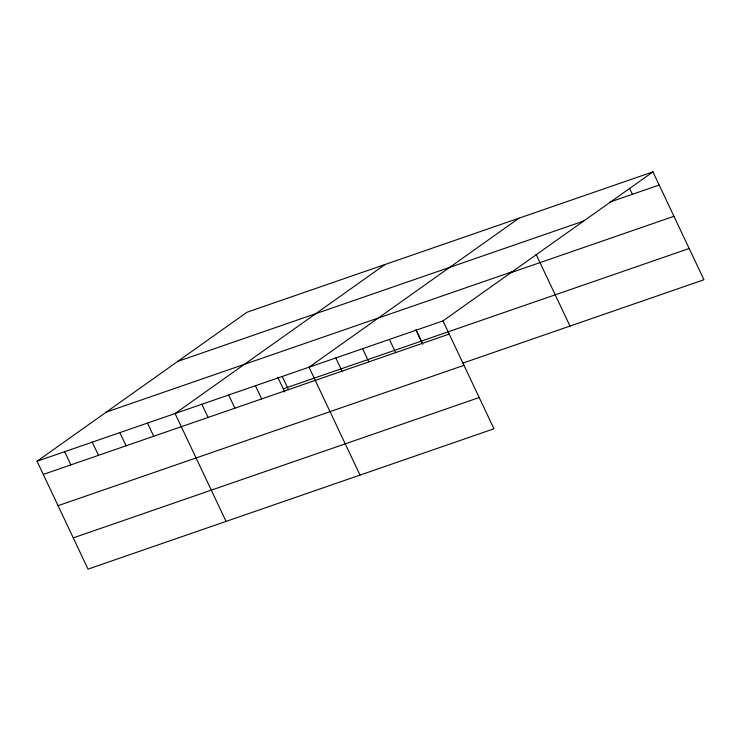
<?xml version="1.0" encoding="UTF-8"?>
<svg xmlns="http://www.w3.org/2000/svg" width="741" height="741" viewBox="0 0 741 741"><rect width="100%" height="100%" fill="white"/><g stroke="black" fill="none" stroke-linecap="round" stroke-linejoin="round"><path stroke-width="1.11" d="M652.96 171.875L442.979 320.899L493.978 428.78L88.04 569.125L37.05 461.245L247.022 312.22L652.96 171.875L703.95 279.755L462.829 363.118M385.042 264.5L175.071 413.534L226.061 521.405M518.996 218.187L309.025 367.212L360.015 475.092M609.889 202.089L659.184 185.046M177.729 361.395L583.667 221.05M106.343 412.07L512.272 271.725M508.919 273.364L673.958 216.298M37.05 461.245L442.979 320.899M283.247 388.849L689.176 248.504M43.274 474.425L449.213 334.08M58.048 505.677L463.986 365.332M73.276 537.873L479.205 397.528M629.517 188.233L632.397 194.309M536.058 254.283L569.996 326.068M416.192 330.162L422.416 343.342M415.858 329.708L422.74 344.25M389.395 339.424L395.629 352.605M362.608 348.687L368.833 361.867M335.812 357.949L342.046 371.13M282.238 376.474L288.462 389.655M277.847 377.419L284.72 391.97M255.441 385.737L261.666 398.917M228.654 395.009L234.878 408.18M201.858 404.271L208.082 417.442M147.459 423.074L153.693 436.245M119.857 432.614L126.09 445.795M92.254 442.164L98.488 455.335M64.652 451.704L70.886 464.876"/></g></svg>
